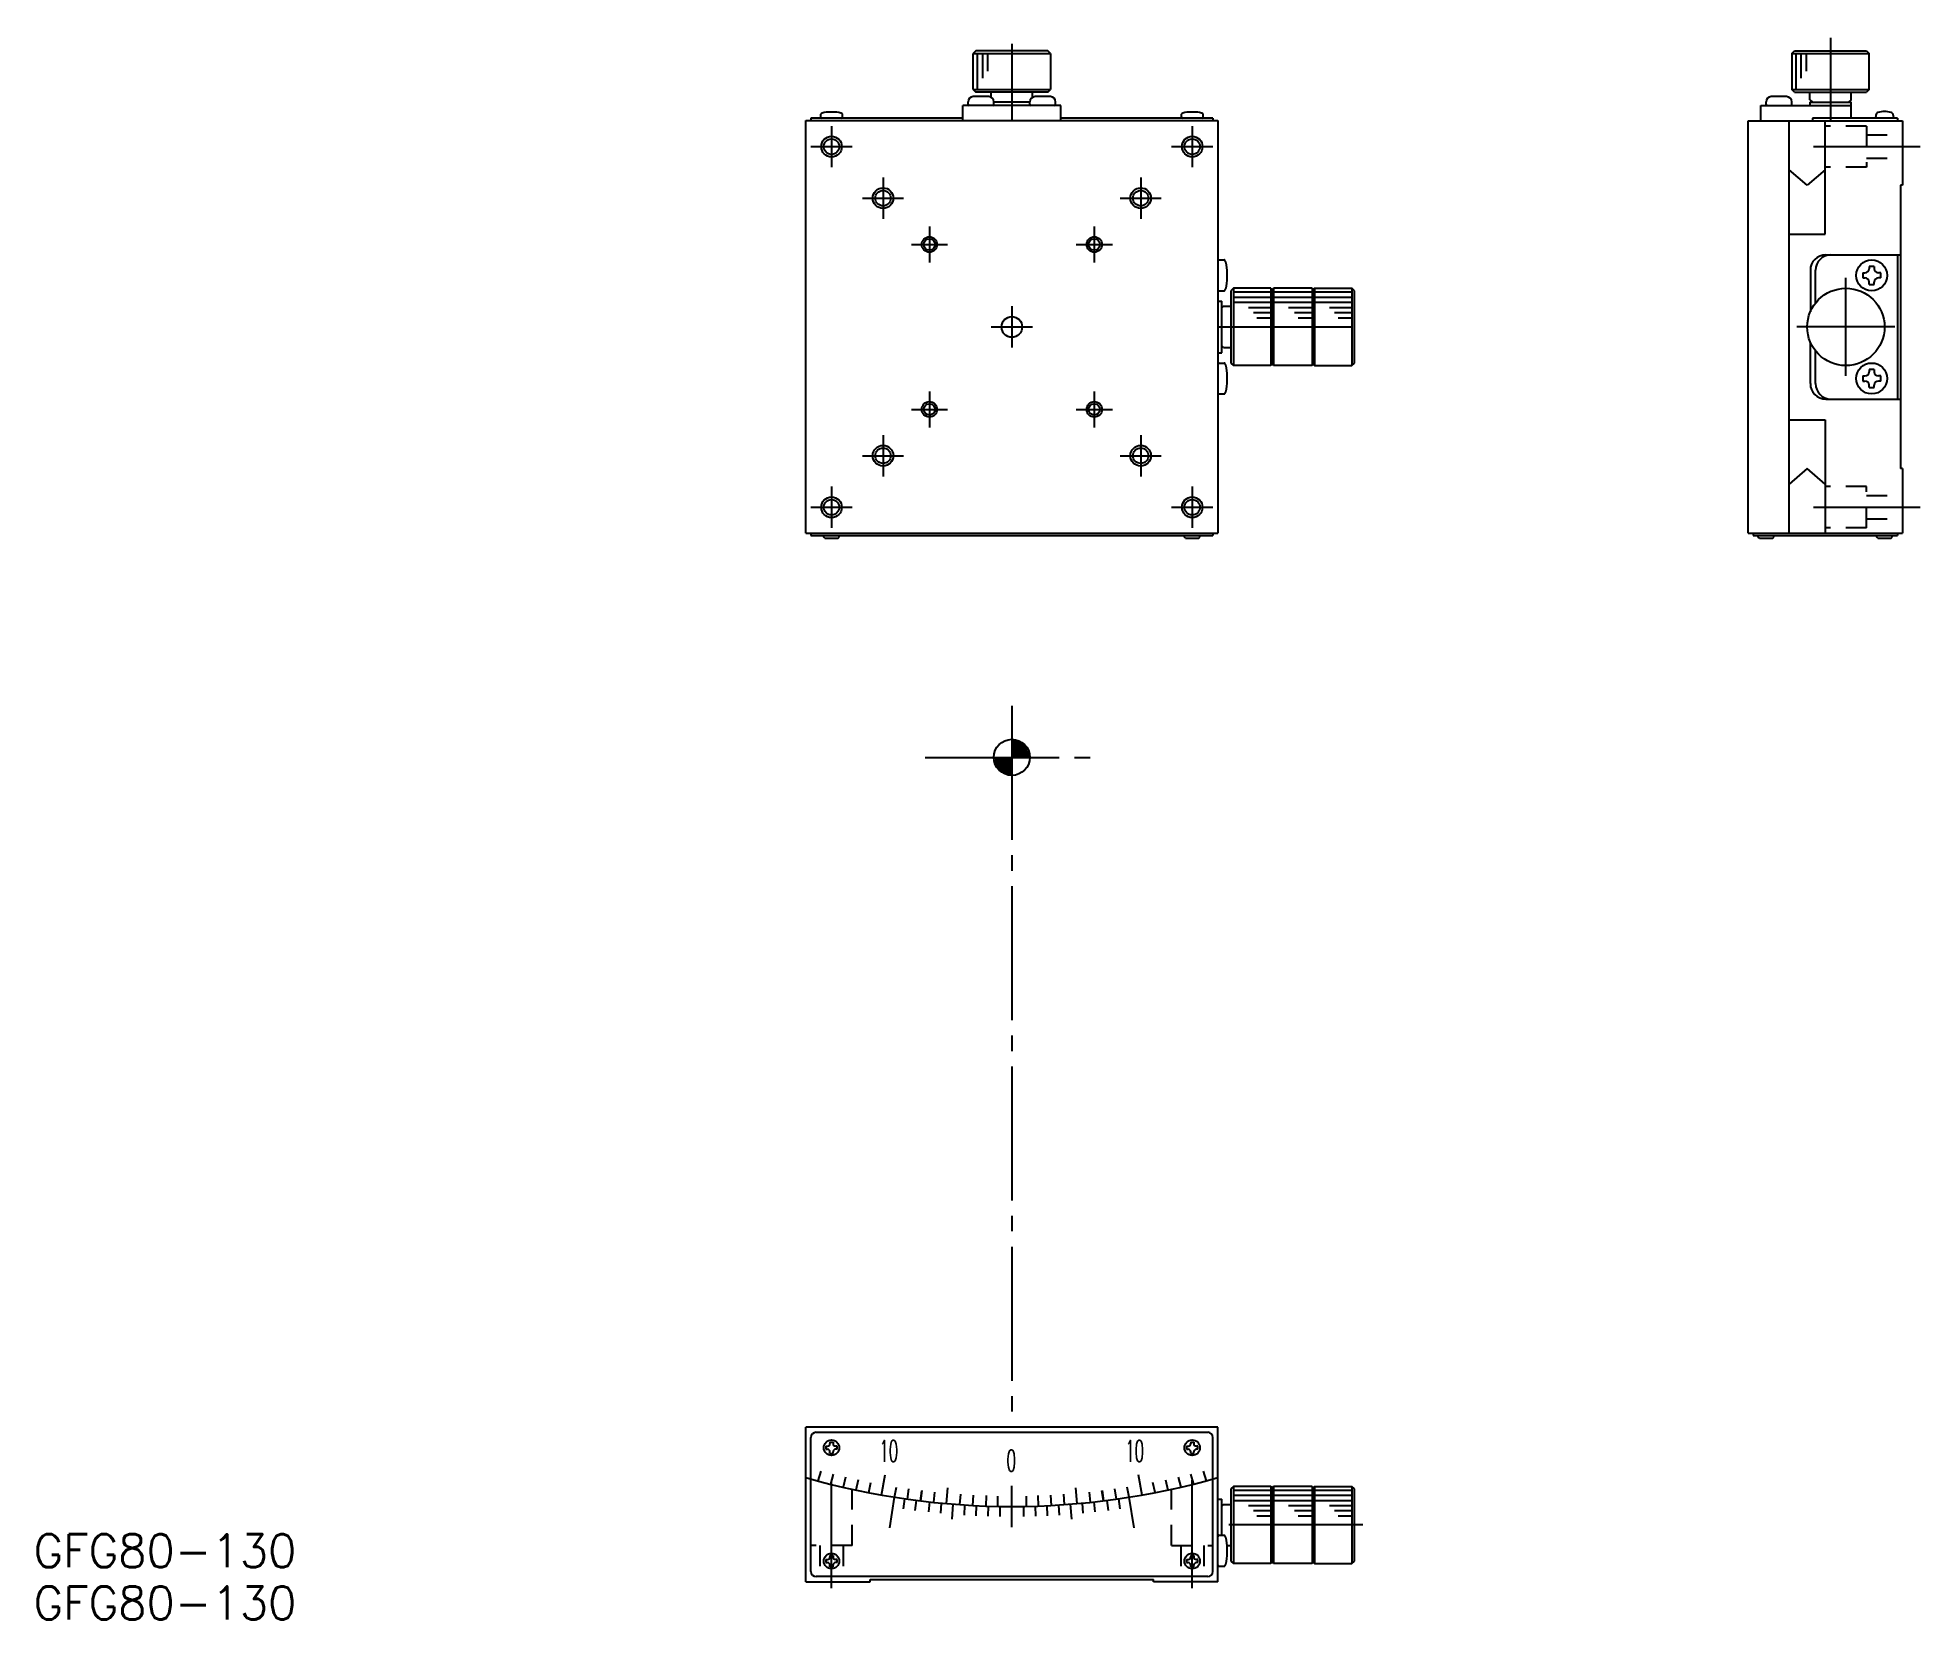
# Model space of a CAD drawing. Extents: x -48 to 135, y 119 to 273.
import ezdxf
from ezdxf.enums import TextEntityAlignment as Align

# ---------------------------------------------------------------- set-up
doc = ezdxf.new("R2010")
doc.units = 0
for name, pattern in [('CENTER', [17.5, 13, -1.5, 1.5, -1.5]), ('DASHED', [3.5, 2, -1.5]), ('DOT', [0.5, 0.25, -0.25])]:
    doc.linetypes.add(name, pattern=pattern)
doc.layers.get('0').update_dxf_attribs({"linetype": 'CONTINUOUS'})
doc.layers.add('11', color=7, linetype='CONTINUOUS')
doc.layers.add('CENTER', color=1, linetype='CENTER')
doc.styles.get("Standard").update_dxf_attribs({"font": 'txt.shx', "bigfont": '@extfont2.shx'})

msp = doc.modelspace()

# ---------------------------------------------------------------- linework, layer by layer
at = {"color": 7, "linetype": 'CONTINUOUS'}
for p, q in [((42.95, 271.51), (42.7, 271.26)), ((42.7, 271.26), (50.2, 271.26)), ((42.7, 267.76), (42.7, 271.26)), ((49.95, 271.51), (42.95, 271.51)), ((50.2, 271.26), (49.95, 271.51)), ((50.2, 271.26), (50.2, 267.76)), ((122.13, 271.26), (122.38, 271.51)), ((122.13, 271.26), (129.63, 271.26)), ((122.13, 271.26), (122.13, 267.76)), ((122.38, 271.51), (129.38, 271.51)), ((129.38, 271.51), (129.63, 271.26)), ((129.63, 267.76), (129.63, 271.26)), ((42.7, 267.76), (50.2, 267.76)), ((42.7, 267.76), (42.95, 267.51)), ((44.2, 267.06), (42.7, 267.06)), ((49.95, 267.51), (42.95, 267.51)), ((44.45, 267), (44.45, 267.51)), ((48.45, 267), (48.45, 267.51)), ((50.2, 267.06), (48.7, 267.06)), ((49.95, 267.51), (50.2, 267.76)), ((121.63, 267.06), (120.13, 267.06)), ((122.13, 267.76), (129.63, 267.76)), ((122.38, 267.51), (122.13, 267.76)), ((122.38, 267.51), (129.38, 267.51)), ((123.88, 266.76), (123.88, 267.51)), ((123.88, 266.76), (124.13, 266.51)), ((127.88, 266.76), (127.63, 266.51)), ((127.88, 266.76), (127.88, 267.51)), ((129.63, 267.76), (129.38, 267.51)), ((41.7, 264.96), (26.95, 264.96)), ((26.95, 264.96), (26.95, 264.71)), ((27.91, 265.38), (27.9, 265.36)), ((27.9, 265.06), (27.9, 265.36)), ((27.92, 265.4), (27.91, 265.38)), ((27.94, 265.42), (27.92, 265.4)), ((27.97, 265.43), (27.94, 265.42)), ((28.01, 265.45), (27.97, 265.43)), ((28.04, 265.46), (28.01, 265.45)), ((28.23, 265.51), (28.04, 265.46)), ((28.43, 265.54), (28.23, 265.51)), ((28.6, 265.55), (28.43, 265.54)), ((28.77, 265.56), (28.6, 265.55)), ((28.86, 265.56), (28.77, 265.56)), ((28.95, 265.56), (28.86, 265.56)), ((29.04, 265.56), (28.95, 265.56)), ((29.14, 265.56), (29.04, 265.56)), ((29.31, 265.55), (29.14, 265.56)), ((29.48, 265.54), (29.31, 265.55)), ((29.67, 265.51), (29.48, 265.54)), ((29.86, 265.46), (29.67, 265.51)), ((29.9, 265.45), (29.86, 265.46)), ((29.94, 265.43), (29.9, 265.45)), ((29.97, 265.42), (29.94, 265.43)), ((29.99, 265.4), (29.97, 265.42)), ((30, 265.38), (29.99, 265.4)), ((30, 265.36), (30, 265.38)), ((30, 265.06), (30, 265.36)), ((41.7, 264.71), (41.7, 266.21)), ((51.2, 266.21), (41.7, 266.21)), ((42.2, 266.31), (42.2, 266.56)), ((44.7, 266.31), (44.7, 266.56)), ((48.2, 266.51), (44.7, 266.51)), ((48.2, 266.31), (48.2, 266.56)), ((50.7, 266.31), (50.7, 266.56)), ((51.2, 264.71), (51.2, 266.21)), ((65.95, 264.96), (51.2, 264.96)), ((62.91, 265.38), (62.9, 265.36)), ((62.9, 265.06), (62.9, 265.36)), ((62.92, 265.4), (62.91, 265.38)), ((62.94, 265.42), (62.92, 265.4)), ((62.97, 265.43), (62.94, 265.42)), ((63.01, 265.45), (62.97, 265.43)), ((63.04, 265.46), (63.01, 265.45)), ((63.23, 265.51), (63.04, 265.46)), ((63.43, 265.54), (63.23, 265.51)), ((63.6, 265.55), (63.43, 265.54)), ((63.77, 265.56), (63.6, 265.55)), ((63.86, 265.56), (63.77, 265.56)), ((63.95, 265.56), (63.86, 265.56)), ((64.04, 265.56), (63.95, 265.56)), ((64.14, 265.56), (64.04, 265.56)), ((64.31, 265.55), (64.14, 265.56)), ((64.48, 265.54), (64.31, 265.55)), ((64.67, 265.51), (64.48, 265.54)), ((64.86, 265.46), (64.67, 265.51)), ((64.9, 265.45), (64.86, 265.46)), ((64.94, 265.43), (64.9, 265.45)), ((64.97, 265.42), (64.94, 265.43)), ((64.99, 265.4), (64.97, 265.42)), ((65, 265.38), (64.99, 265.4)), ((65, 265.36), (65, 265.38)), ((65, 265.06), (65, 265.36)), ((65.95, 264.96), (65.95, 264.71)), ((119.13, 266.21), (127.88, 266.21)), ((119.13, 264.71), (119.13, 266.21)), ((119.63, 266.31), (119.63, 266.56)), ((122.13, 266.31), (122.13, 266.56)), ((123.88, 266.51), (127.88, 266.51)), ((123.88, 266.51), (123.88, 266.21)), ((132.38, 264.96), (124.13, 264.96)), ((124.13, 264.96), (124.13, 264.71)), ((127.88, 266.21), (127.88, 266.51)), ((127.88, 264.96), (127.88, 266.21)), ((130.28, 265.27), (130.26, 264.96)), ((131.98, 265.26), (132.01, 264.96)), ((132.38, 264.96), (132.38, 264.71)), ((26.45, 224.71), (26.45, 264.76)), ((66.45, 264.71), (26.45, 264.71)), ((66.45, 264.76), (66.45, 224.71)), ((117.88, 224.71), (117.88, 264.71)), ((117.88, 264.71), (132.88, 264.71)), ((121.88, 224.71), (121.88, 264.71)), ((125.38, 253.71), (125.38, 264.71)), ((132.88, 264.71), (132.88, 258.46)), ((123.63, 258.46), (121.88, 259.96)), ((125.38, 259.96), (123.63, 258.46)), ((132.68, 258.46), (132.68, 230.96)), ((132.88, 258.46), (132.68, 258.46)), ((121.88, 253.71), (125.38, 253.71)), ((66.55, 251.21), (67.05, 251.21)), ((67.08, 251.21), (67.05, 251.21)), ((67.11, 251.19), (67.08, 251.21)), ((67.14, 251.16), (67.11, 251.19)), ((67.16, 251.12), (67.14, 251.16)), ((67.18, 251.07), (67.16, 251.12)), ((67.2, 251.01), (67.18, 251.07)), ((67.28, 250.74), (67.2, 251.01)), ((67.31, 250.46), (67.28, 250.74)), ((67.34, 250.22), (67.31, 250.46)), ((125.43, 251.71), (132.68, 251.71)), ((129.63, 250.59), (129.63, 250.36)), ((130.13, 250.59), (129.63, 250.59)), ((130.13, 250.59), (130.13, 250.36)), ((132.43, 237.71), (132.43, 251.71)), ((67.2, 248.41), (67.28, 248.68)), ((67.28, 248.68), (67.31, 248.96)), ((67.31, 248.96), (67.34, 249.21)), ((67.35, 249.97), (67.34, 250.22)), ((67.34, 249.21), (67.35, 249.45)), ((67.35, 249.84), (67.35, 249.97)), ((67.35, 249.71), (67.35, 249.84)), ((67.35, 249.58), (67.35, 249.71)), ((67.35, 249.45), (67.35, 249.58)), ((67.95, 248.46), (67.7, 248.21)), ((67.95, 248.46), (67.95, 240.96)), ((71.58, 248.46), (67.95, 248.46)), ((71.58, 248.46), (71.58, 240.96)), ((71.58, 248.46), (71.7, 248.34)), ((71.7, 248.34), (71.83, 248.46)), ((71.83, 248.46), (71.83, 240.96)), ((75.58, 248.46), (71.83, 248.46)), ((75.58, 248.46), (75.58, 240.96)), ((75.58, 248.46), (75.7, 248.34)), ((75.83, 248.46), (75.7, 248.34)), ((75.83, 248.46), (75.83, 240.96)), ((75.83, 248.46), (79.45, 248.46)), ((79.45, 248.46), (79.45, 240.96)), ((79.7, 248.21), (79.45, 248.46)), ((123.93, 250.21), (123.93, 246.18)), ((124.43, 247.03), (124.43, 250.21)), ((129.01, 249.96), (129.23, 249.96)), ((129.01, 249.96), (129.01, 249.46)), ((129.01, 249.46), (129.23, 249.46)), ((129.63, 248.84), (129.63, 249.06)), ((129.63, 248.84), (130.13, 248.84)), ((130.13, 248.84), (130.13, 249.06)), ((130.76, 249.96), (130.53, 249.96)), ((130.76, 249.46), (130.53, 249.46)), ((130.76, 249.46), (130.76, 249.96)), ((66.45, 247.21), (66.83, 247.21)), ((66.55, 248.21), (67.05, 248.21)), ((66.83, 242.21), (66.83, 247.21)), ((66.98, 246.71), (66.83, 246.56)), ((66.98, 246.71), (67.7, 246.71)), ((67.05, 248.21), (67.08, 248.22)), ((67.08, 248.22), (67.11, 248.23)), ((67.11, 248.23), (67.14, 248.27)), ((67.14, 248.27), (67.16, 248.3)), ((67.16, 248.3), (67.18, 248.36)), ((67.18, 248.36), (67.2, 248.41)), ((67.7, 248.21), (67.7, 241.21)), ((71.7, 241.09), (71.7, 248.34)), ((75.7, 248.34), (75.7, 241.09)), ((79.7, 241.21), (79.7, 248.21)), ((123.93, 239.21), (123.93, 243.24)), ((66.45, 242.21), (66.83, 242.21)), ((66.55, 241.21), (67.05, 241.21)), ((66.98, 242.71), (66.83, 242.86)), ((66.98, 242.71), (67.7, 242.71)), ((67.08, 241.21), (67.05, 241.21)), ((67.11, 241.19), (67.08, 241.21)), ((67.14, 241.16), (67.11, 241.19)), ((67.16, 241.12), (67.14, 241.16)), ((67.7, 241.21), (67.95, 240.96)), ((79.45, 240.96), (79.7, 241.21)), ((124.43, 239.21), (124.43, 242.4)), ((67.18, 241.07), (67.16, 241.12)), ((67.2, 241.01), (67.18, 241.07)), ((67.28, 240.74), (67.2, 241.01)), ((67.31, 240.46), (67.28, 240.74)), ((67.34, 240.22), (67.31, 240.46)), ((67.35, 239.97), (67.34, 240.22)), ((67.34, 239.21), (67.35, 239.45)), ((67.35, 239.84), (67.35, 239.97)), ((67.35, 239.71), (67.35, 239.84)), ((67.35, 239.58), (67.35, 239.71)), ((67.35, 239.45), (67.35, 239.58)), ((71.58, 240.96), (67.95, 240.96)), ((71.7, 241.09), (71.58, 240.96)), ((71.83, 240.96), (71.7, 241.09)), ((75.58, 240.96), (71.83, 240.96)), ((75.7, 241.09), (75.58, 240.96)), ((75.7, 241.09), (75.83, 240.96)), ((75.83, 240.96), (79.45, 240.96)), ((129.01, 239.96), (129.23, 239.96)), ((129.01, 239.96), (129.01, 239.46)), ((129.01, 239.46), (129.23, 239.46)), ((129.63, 240.59), (129.63, 240.36)), ((130.13, 240.59), (129.63, 240.59)), ((130.13, 240.59), (130.13, 240.36)), ((130.76, 239.96), (130.53, 239.96)), ((130.76, 239.46), (130.53, 239.46)), ((130.76, 239.46), (130.76, 239.96)), ((66.55, 238.21), (67.05, 238.21)), ((67.05, 238.21), (67.08, 238.22)), ((67.08, 238.22), (67.11, 238.23)), ((67.11, 238.23), (67.14, 238.27)), ((67.14, 238.27), (67.16, 238.3)), ((67.16, 238.3), (67.18, 238.36)), ((67.18, 238.36), (67.2, 238.41)), ((67.2, 238.41), (67.28, 238.68)), ((67.28, 238.68), (67.31, 238.96)), ((67.31, 238.96), (67.34, 239.21)), ((125.43, 237.71), (132.68, 237.71)), ((129.63, 238.84), (129.63, 239.06)), ((129.63, 238.84), (130.13, 238.84)), ((130.13, 238.84), (130.13, 239.06)), ((121.88, 235.71), (125.38, 235.71)), ((125.38, 235.71), (125.38, 224.71)), ((123.63, 230.96), (121.88, 229.46)), ((125.38, 229.46), (123.63, 230.96)), ((132.88, 230.96), (132.68, 230.96)), ((132.88, 230.96), (132.88, 224.71)), ((26.45, 224.71), (66.45, 224.71)), ((26.95, 224.71), (26.95, 224.46)), ((65.95, 224.71), (65.95, 224.46)), ((117.88, 224.71), (132.88, 224.71)), ((118.38, 224.71), (118.38, 224.46)), ((132.38, 224.71), (132.38, 224.46)), ((26.95, 224.46), (65.95, 224.46)), ((28.2, 224.31), (28.2, 224.46)), ((28.3, 224.21), (28.2, 224.31)), ((28.3, 224.21), (29.6, 224.21)), ((29.6, 224.21), (29.7, 224.31)), ((29.7, 224.31), (29.7, 224.46)), ((63.2, 224.31), (63.2, 224.46)), ((63.3, 224.21), (63.2, 224.31)), ((63.3, 224.21), (64.6, 224.21)), ((64.6, 224.21), (64.7, 224.31)), ((64.7, 224.31), (64.7, 224.46)), ((118.38, 224.46), (132.38, 224.46)), ((118.88, 224.31), (118.88, 224.46)), ((118.98, 224.21), (118.88, 224.31)), ((118.98, 224.21), (120.28, 224.21)), ((120.28, 224.21), (120.38, 224.31)), ((120.38, 224.31), (120.38, 224.46)), ((130.38, 224.31), (130.38, 224.46)), ((130.48, 224.21), (130.38, 224.31)), ((130.48, 224.21), (131.78, 224.21)), ((131.78, 224.21), (131.88, 224.31)), ((131.88, 224.31), (131.88, 224.46)), ((26.45, 122.94), (26.45, 137.94)), ((66.45, 137.94), (26.45, 137.94)), ((27.45, 137.44), (65.45, 137.44)), ((66.45, 122.94), (66.45, 137.94)), ((26.95, 123.94), (26.95, 136.94)), ((28.4, 136.09), (28.55, 136.09)), ((28.4, 136.09), (28.4, 135.79)), ((28.4, 135.79), (28.55, 135.79)), ((28.8, 136.49), (28.8, 136.34)), ((28.8, 136.49), (29.1, 136.49)), ((28.8, 135.39), (28.8, 135.54)), ((28.8, 135.39), (29.1, 135.39)), ((29.1, 136.49), (29.1, 136.34)), ((29.1, 135.39), (29.1, 135.54)), ((29.5, 136.09), (29.35, 136.09)), ((29.5, 135.79), (29.35, 135.79)), ((29.5, 135.79), (29.5, 136.09)), ((63.4, 136.09), (63.55, 136.09)), ((63.4, 136.09), (63.4, 135.79)), ((63.4, 135.79), (63.55, 135.79)), ((63.8, 136.49), (63.8, 136.34)), ((63.8, 136.49), (64.1, 136.49)), ((63.8, 135.39), (63.8, 135.54)), ((63.8, 135.39), (64.1, 135.39)), ((64.1, 136.49), (64.1, 136.34)), ((64.1, 135.39), (64.1, 135.54)), ((64.5, 136.09), (64.35, 136.09)), ((64.5, 135.79), (64.35, 135.79)), ((64.5, 135.79), (64.5, 136.09)), ((65.95, 123.94), (65.95, 136.94)), ((67.95, 132.19), (67.7, 131.94)), ((67.7, 131.94), (67.7, 124.94)), ((71.58, 132.19), (67.95, 132.19)), ((67.95, 132.19), (67.95, 124.69)), ((71.58, 132.19), (71.7, 132.07)), ((71.58, 132.19), (71.58, 124.69)), ((71.7, 132.07), (71.83, 132.19)), ((71.7, 124.82), (71.7, 132.07)), ((75.58, 132.19), (71.83, 132.19)), ((71.83, 132.19), (71.83, 124.69)), ((75.58, 132.19), (75.7, 132.07)), ((75.58, 132.19), (75.58, 124.69)), ((75.83, 132.19), (75.7, 132.07)), ((75.7, 132.07), (75.7, 124.82)), ((75.83, 132.19), (79.45, 132.19)), ((75.83, 132.19), (75.83, 124.69)), ((79.7, 131.94), (79.45, 132.19)), ((79.45, 132.19), (79.45, 124.69)), ((79.7, 124.94), (79.7, 131.94)), ((66.45, 130.94), (66.83, 130.94)), ((66.83, 127.44), (66.83, 130.94)), ((66.98, 130.44), (66.83, 130.29)), ((66.98, 130.44), (67.7, 130.44)), ((66.55, 127.44), (67.05, 127.44)), ((67.08, 127.43), (67.05, 127.44)), ((67.11, 127.42), (67.08, 127.43)), ((67.14, 127.39), (67.11, 127.42)), ((67.16, 127.35), (67.14, 127.39)), ((67.18, 127.3), (67.16, 127.35)), ((67.2, 127.24), (67.18, 127.3)), ((67.28, 126.97), (67.2, 127.24)), ((67.31, 126.69), (67.28, 126.97)), ((67.34, 126.45), (67.31, 126.69)), ((67.35, 126.2), (67.34, 126.45)), ((67.34, 126.44), (67.7, 126.44)), ((67.35, 126.07), (67.35, 126.2)), ((67.35, 125.94), (67.35, 126.07)), ((28.4, 125.09), (28.55, 125.09)), ((28.4, 125.09), (28.4, 124.79)), ((28.4, 124.79), (28.55, 124.79)), ((28.8, 125.49), (28.8, 125.34)), ((28.8, 125.49), (29.1, 125.49)), ((28.8, 124.39), (28.8, 124.54)), ((28.8, 124.39), (29.1, 124.39)), ((29.1, 125.49), (29.1, 125.34)), ((29.1, 124.39), (29.1, 124.54)), ((29.5, 125.09), (29.35, 125.09)), ((29.5, 124.79), (29.35, 124.79)), ((29.5, 124.79), (29.5, 125.09)), ((63.4, 125.09), (63.55, 125.09)), ((63.4, 125.09), (63.4, 124.79)), ((63.4, 124.79), (63.55, 124.79)), ((63.8, 125.49), (63.8, 125.34)), ((63.8, 125.49), (64.1, 125.49)), ((63.8, 124.39), (63.8, 124.54)), ((63.8, 124.39), (64.1, 124.39)), ((64.1, 125.49), (64.1, 125.34)), ((64.1, 124.39), (64.1, 124.54)), ((64.5, 125.09), (64.35, 125.09)), ((64.5, 124.79), (64.35, 124.79)), ((64.5, 124.79), (64.5, 125.09)), ((66.55, 124.44), (67.05, 124.44)), ((67.05, 124.44), (67.08, 124.45)), ((67.08, 124.45), (67.11, 124.46)), ((67.11, 124.46), (67.14, 124.5)), ((67.14, 124.5), (67.16, 124.53)), ((67.16, 124.53), (67.18, 124.59)), ((67.18, 124.59), (67.2, 124.64)), ((67.2, 124.64), (67.28, 124.91)), ((67.28, 124.91), (67.31, 125.19)), ((67.31, 125.19), (67.34, 125.44)), ((67.34, 125.44), (67.35, 125.68)), ((67.35, 125.81), (67.35, 125.94)), ((67.35, 125.68), (67.35, 125.81)), ((67.7, 124.94), (67.95, 124.69)), ((71.58, 124.69), (67.95, 124.69)), ((71.7, 124.82), (71.58, 124.69)), ((71.83, 124.69), (71.7, 124.82)), ((75.58, 124.69), (71.83, 124.69)), ((75.7, 124.82), (75.58, 124.69)), ((75.7, 124.82), (75.83, 124.69)), ((75.83, 124.69), (79.45, 124.69)), ((79.45, 124.69), (79.7, 124.94)), ((26.45, 122.94), (32.7, 122.94)), ((65.45, 123.44), (27.45, 123.44)), ((32.7, 122.94), (32.7, 123.14)), ((32.7, 123.14), (60.2, 123.14)), ((60.2, 122.94), (60.2, 123.14)), ((66.45, 122.94), (60.2, 122.94))]:
    msp.add_line(p, q, dxfattribs=at)
at = {"color": 3, "linetype": 'CONTINUOUS'}
for p, q in [((43.09, 271.26), (43.09, 267.76)), ((43.59, 271.26), (43.59, 268.86)), ((44.09, 271.26), (44.09, 269.53)), ((122.52, 271.26), (122.52, 267.76)), ((123.02, 271.26), (123.02, 268.86)), ((123.52, 271.26), (123.52, 269.53)), ((71.58, 248.07), (67.95, 248.07)), ((71.58, 247.57), (67.95, 247.57)), ((71.58, 247.07), (67.95, 247.07)), ((75.58, 248.07), (71.83, 248.07)), ((75.58, 247.57), (71.83, 247.57)), ((75.58, 247.07), (71.83, 247.07)), ((79.45, 248.07), (75.83, 248.07)), ((79.45, 247.57), (75.83, 247.57)), ((79.45, 247.07), (75.83, 247.07)), ((71.58, 246.57), (69.41, 246.57)), ((71.58, 246.07), (69.89, 246.07)), ((71.58, 245.57), (70.23, 245.57)), ((75.58, 246.57), (73.28, 246.57)), ((75.58, 246.07), (73.89, 246.07)), ((75.58, 245.57), (74.23, 245.57)), ((79.45, 246.57), (77.28, 246.57)), ((79.45, 246.07), (77.77, 246.07)), ((79.45, 245.57), (78.11, 245.57)), ((27.9, 133.68), (27.61, 132.72)), ((29.12, 133.37), (28.84, 132.4)), ((63.79, 133.37), (64.07, 132.4)), ((65, 133.68), (65.3, 132.72)), ((30.32, 133.08), (30.08, 132.11)), ((31.54, 132.81), (31.32, 131.83)), ((32.56, 131.58), (32.77, 132.56)), ((33.81, 131.35), (34.16, 133.32)), ((35.07, 131.14), (35.26, 132.12)), ((36.32, 130.95), (36.46, 131.94)), ((37.7, 131.78), (37.58, 130.78)), ((37.58, 130.78), (37.72, 131.77)), ((38.95, 131.63), (38.84, 130.64)), ((40.11, 130.52), (40.24, 132.04)), ((46.45, 128.24), (46.45, 132.24)), ((52.8, 130.52), (52.67, 132.04)), ((53.96, 131.63), (54.06, 130.64)), ((55.33, 130.78), (55.19, 131.77)), ((55.2, 131.78), (55.33, 130.78)), ((56.59, 130.95), (56.45, 131.94)), ((57.84, 131.14), (57.65, 132.12)), ((59.1, 131.35), (58.75, 133.32)), ((60.34, 131.58), (60.14, 132.56)), ((61.36, 132.81), (61.59, 131.83)), ((62.59, 133.08), (62.83, 132.11)), ((71.58, 131.8), (67.95, 131.8)), ((75.58, 131.8), (71.83, 131.8)), ((79.45, 131.8), (75.83, 131.8)), ((34.6, 128.17), (35.07, 131.14)), ((35.95, 130.01), (36.08, 130.98)), ((37.07, 129.86), (37.2, 130.83)), ((38.38, 129.71), (38.48, 130.68)), ((39.55, 129.59), (39.61, 130.56)), ((40.65, 129), (40.76, 130.46)), ((41.45, 131.42), (41.38, 130.42)), ((41.84, 129.41), (41.89, 130.38)), ((42.7, 131.34), (42.64, 130.34)), ((42.98, 129.34), (43.03, 130.32)), ((43.95, 131.29), (43.91, 130.28)), ((44.14, 129.3), (44.17, 130.28)), ((45.07, 131.25), (45.05, 130.25)), ((45.3, 129.27), (45.31, 130.25)), ((47.61, 129.27), (47.6, 130.25)), ((47.84, 131.25), (47.85, 130.25)), ((48.77, 129.3), (48.74, 130.28)), ((48.96, 131.29), (48.99, 130.28)), ((49.92, 129.34), (49.88, 130.32)), ((50.21, 131.34), (50.26, 130.34)), ((51.06, 129.41), (51.02, 130.38)), ((51.46, 131.42), (51.53, 130.42)), ((52.26, 129), (52.15, 130.46)), ((53.36, 129.59), (53.3, 130.56)), ((54.52, 129.71), (54.43, 130.68)), ((55.83, 129.86), (55.71, 130.83)), ((56.96, 130.01), (56.82, 130.98)), ((58.31, 128.17), (57.84, 131.14)), ((71.58, 131.3), (67.95, 131.3)), ((71.58, 130.8), (67.95, 130.8)), ((71.58, 130.3), (69.41, 130.3)), ((71.58, 129.8), (69.89, 129.8)), ((75.58, 131.3), (71.83, 131.3)), ((75.58, 130.8), (71.83, 130.8)), ((75.58, 130.3), (73.28, 130.3)), ((75.58, 129.8), (73.89, 129.8)), ((79.45, 131.3), (75.83, 131.3)), ((79.45, 130.8), (75.83, 130.8)), ((79.45, 130.3), (77.28, 130.3)), ((79.45, 129.8), (77.77, 129.8)), ((71.58, 129.3), (70.23, 129.3)), ((75.58, 129.3), (74.23, 129.3)), ((79.45, 129.3), (78.11, 129.3))]:
    msp.add_line(p, q, dxfattribs=at)
at = {"color": 3, "linetype": 'DASHED'}
for p, q in [((129.38, 264.21), (125.38, 264.21)), ((129.38, 264.21), (129.38, 260.21)), ((129.38, 263.34), (132.88, 263.34)), ((129.38, 260.21), (125.38, 260.21)), ((129.38, 261.09), (132.88, 261.09)), ((129.38, 229.21), (125.38, 229.21)), ((129.38, 225.21), (129.38, 229.21)), ((129.38, 228.34), (132.88, 228.34)), ((129.38, 225.21), (125.38, 225.21)), ((129.38, 226.09), (132.88, 226.09)), ((30.95, 126.44), (30.95, 131.91)), ((61.95, 126.44), (61.95, 131.91)), ((30.95, 126.44), (26.95, 126.44)), ((27.83, 126.44), (27.83, 122.94)), ((30.08, 126.44), (30.08, 122.94)), ((61.95, 126.44), (65.95, 126.44)), ((62.83, 126.44), (62.83, 122.94)), ((65.08, 126.44), (65.08, 122.94))]:
    msp.add_line(p, q, dxfattribs=at)
at = {"color": 7, "linetype": 'DOT'}
for p, q in [((26.95, 126.44), (26.95, 132.9)), ((65.95, 126.44), (65.95, 132.9))]:
    msp.add_line(p, q, dxfattribs=at)
at = {"color": 3, "linetype": 'CONTINUOUS'}
for centre, radius in [((28.95, 262.21), 1), ((63.95, 262.21), 1), ((33.95, 257.21), 1), ((58.95, 257.21), 1), ((38.45, 252.71), 0.75), ((54.45, 252.71), 0.75), ((38.45, 236.71), 0.75), ((54.45, 236.71), 0.75), ((33.95, 232.21), 1), ((58.95, 232.21), 1), ((28.95, 227.21), 1), ((63.95, 227.21), 1)]:
    msp.add_circle(centre, radius, dxfattribs=at)
at = {"color": 7, "linetype": 'CONTINUOUS'}
for centre, radius in [((28.95, 262.21), 0.75), ((63.95, 262.21), 0.75), ((33.95, 257.21), 0.75), ((58.95, 257.21), 0.75), ((38.45, 252.71), 0.55), ((54.45, 252.71), 0.55), ((129.88, 249.71), 1.5), ((127.38, 244.71), 3.75), ((46.45, 244.71), 1), ((129.88, 239.71), 1.5), ((38.45, 236.71), 0.55), ((54.45, 236.71), 0.55), ((33.95, 232.21), 0.75), ((58.95, 232.21), 0.75), ((28.95, 227.21), 0.75), ((63.95, 227.21), 0.75), ((28.95, 135.94), 0.75), ((63.95, 135.94), 0.75), ((28.95, 124.94), 0.75), ((63.95, 124.94), 0.75)]:
    msp.add_circle(centre, radius, dxfattribs=at)
for centre, radius, start, end in [((42.7, 266.56), 0.5, 90, 180), ((44.2, 266.56), 0.5, 0, 90), ((48.7, 266.56), 0.5, 90, 180), ((50.2, 266.56), 0.5, 0, 90), ((120.13, 266.56), 0.5, 90, 180), ((121.63, 266.56), 0.5, 0, 90), ((28, 265.06), 0.1, 180, 270), ((29.9, 265.06), 0.1, 270, 0), ((42.3, 266.31), 0.1, 180, 270), ((44.6, 266.31), 0.1, 270, 0), ((48.3, 266.31), 0.1, 180, 270), ((50.6, 266.31), 0.1, 270, 0), ((63, 265.06), 0.1, 180, 270), ((64.9, 265.06), 0.1, 270, 0), ((119.73, 266.31), 0.1, 180, 270), ((122.03, 266.31), 0.1, 270, 0), ((130.57, 265.24), 0.29, 106.5873, 175), ((131.13, 263.36), 2.25, 73.6123, 106.5873), ((131.68, 265.23), 0.3, 5, 73.6123), ((66.55, 251.11), 0.1, 90, 180), ((125.43, 250.21), 1.5, 90, 180), ((125.93, 250.21), 1.5, 90, 180), ((129.23, 250.36), 0.4, 270, 0), ((130.53, 250.36), 0.4, 180, 270), ((129.23, 249.06), 0.4, 0, 90), ((130.53, 249.06), 0.4, 90, 180), ((66.55, 248.31), 0.1, 180, 270), ((66.55, 241.11), 0.1, 90, 180), ((129.23, 240.36), 0.4, 270, 0), ((129.23, 239.06), 0.4, 0, 90), ((130.53, 240.36), 0.4, 180, 270), ((130.53, 239.06), 0.4, 90, 180), ((66.55, 238.31), 0.1, 180, 270), ((125.43, 239.21), 1.5, 180, 270), ((125.93, 239.21), 1.5, 180, 270), ((27.45, 136.94), 0.5, 90, 180), ((65.45, 136.94), 0.5, 0, 90), ((28.55, 136.34), 0.25, 270, 0), ((28.55, 135.54), 0.25, 0, 90), ((29.35, 136.34), 0.25, 180, 270), ((29.35, 135.54), 0.25, 90, 180), ((63.55, 136.34), 0.25, 270, 0), ((63.55, 135.54), 0.25, 0, 90), ((64.35, 136.34), 0.25, 180, 270), ((64.35, 135.54), 0.25, 90, 180), ((66.55, 127.34), 0.1, 90, 180), ((28.55, 125.34), 0.25, 270, 0), ((28.55, 124.54), 0.25, 0, 90), ((29.35, 125.34), 0.25, 180, 270), ((29.35, 124.54), 0.25, 90, 180), ((63.55, 125.34), 0.25, 270, 0), ((63.55, 124.54), 0.25, 0, 90), ((64.35, 125.34), 0.25, 180, 270), ((64.35, 124.54), 0.25, 90, 180), ((66.55, 124.54), 0.1, 180, 270), ((27.45, 123.94), 0.5, 180, 270), ((65.45, 123.94), 0.5, 270, 0)]:
    msp.add_arc(centre, radius, start, end, dxfattribs=at)
at = {"color": 3, "linetype": 'CONTINUOUS'}
msp.add_arc((46.45, 203.04), 72.8, 254.0546, 285.9454, dxfattribs=at)
at = {"layer": '11', "color": 7, "linetype": 'CONTINUOUS'}
msp.add_circle((46.45, 202.94), 1.75, dxfattribs=at)
for radius, start, end in [(1.6, 180, 270), (1.45, 180, 270), (1.3, 180, 270), (1.15, 180, 270), (1, 180, 270), (0.85, 180, 270), (0.7, 180, 270), (0.55, 180, 270), (0.4, 180, 270), (0.25, 180, 270), (1.6, 0, 90), (1.45, 0, 90), (1.3, 0, 90), (1.15, 0, 90), (1, 0, 90), (0.85, 0, 90), (0.7, 0, 90), (0.55, 0, 90), (0.4, 0, 90), (0.25, 0, 90)]:
    msp.add_arc((46.45, 202.94), radius, start, end, dxfattribs=at)
at = {"layer": 'CENTER', "color": 1, "linetype": 'CENTER'}
for p, q in [((46.45, 272.2), (46.45, 264.71)), ((125.88, 272.78), (125.88, 264.71)), ((28.95, 264.21), (28.95, 260.21)), ((63.95, 264.21), (63.95, 260.21)), ((26.95, 262.21), (30.95, 262.21)), ((61.95, 262.21), (65.95, 262.21)), ((124.22, 262.21), (134.6, 262.21)), ((33.95, 259.21), (33.95, 255.21)), ((58.95, 259.21), (58.95, 255.21)), ((31.95, 257.21), (35.95, 257.21)), ((56.95, 257.21), (60.95, 257.21)), ((38.45, 254.46), (38.45, 250.96)), ((54.45, 254.46), (54.45, 250.96)), ((36.7, 252.71), (40.2, 252.71)), ((52.7, 252.71), (56.2, 252.71)), ((127.38, 239.96), (127.38, 249.46)), ((46.45, 246.71), (46.45, 242.71)), ((44.45, 244.71), (48.45, 244.71)), ((66.45, 244.71), (80.84, 244.71)), ((132.13, 244.71), (122.63, 244.71)), ((38.45, 238.46), (38.45, 234.96)), ((54.45, 238.46), (54.45, 234.96)), ((36.7, 236.71), (40.2, 236.71)), ((52.7, 236.71), (56.2, 236.71)), ((33.95, 234.21), (33.95, 230.21)), ((58.95, 234.21), (58.95, 230.21)), ((31.95, 232.21), (35.95, 232.21)), ((56.95, 232.21), (60.95, 232.21)), ((28.95, 229.21), (28.95, 225.21)), ((63.95, 229.21), (63.95, 225.21)), ((26.95, 227.21), (30.95, 227.21)), ((61.95, 227.21), (65.95, 227.21)), ((124.22, 227.21), (134.6, 227.21)), ((46.45, 207.94), (46.45, 137.94)), ((38.04, 202.94), (54.86, 202.94)), ((28.95, 122.32), (28.95, 132.61)), ((63.95, 122.32), (63.95, 132.79)), ((80.5, 128.44), (66.45, 128.44))]:
    msp.add_line(p, q, dxfattribs=at)

# ---------------------------------------------------------------- texts
at = {"color": 7, "width": 0.5}
for s, p in [('10', (33.61, 133.94)), ('0', (45.94, 133.01)), ('10', (57.47, 133.94))]:
    msp.add_text(s, height=2.1, dxfattribs=at).set_placement(p, align=Align.BOTTOM_LEFT)
at = {"color": 7}
for p in [(-48.49, 124.34), (-48.49, 119.28)]:
    msp.add_text('GFG80-130', height=3.2, dxfattribs=at).set_placement(p)

doc.saveas('drawing.dxf')
